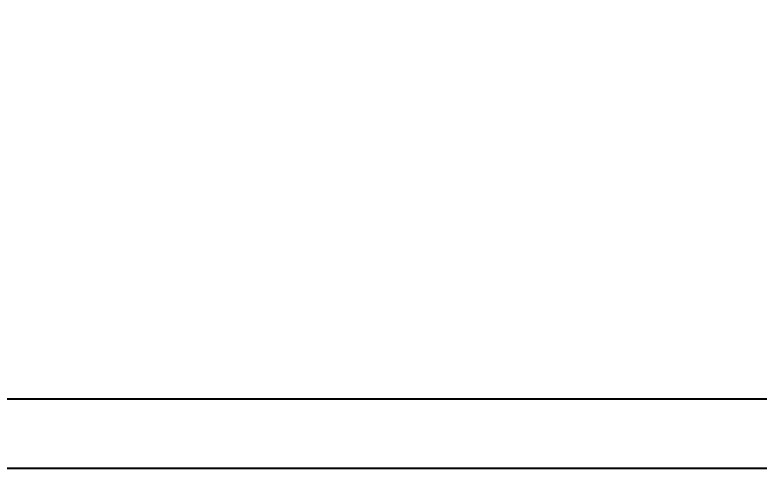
# Model space of a CAD drawing. Header units: millimetres. Extents: x -2596 to -724, y -1791 to -1070.
# Drawn here: x -2096.42 to -2089.83, y -1611.42 to -1607.33 of the extents above; entities that cross this region are included whole.
import ezdxf

# ---------------------------------------------------------------- set-up
doc = ezdxf.new("R2010")
doc.units = ezdxf.units.MM
doc.layers.add('L61', color=4, linetype='Continuous')
doc.layers.add('标注', color=3, linetype='Continuous', lineweight=15)
doc.styles.add('ROMANC', font='romanc.shx', dxfattribs={"bigfont": 'gbcbig.shx'})
doc.styles.add('宋', font='', dxfattribs={"height": 2})
doc.styles.get('宋').set_extended_font_data('SimSun')
doc.dimstyles.new('YanXiu', dxfattribs={"dimtxt": 2.5, "dimasz": 2.2, "dimexe": 0.66, "dimexo": 0.66, "dimgap": 0.66, "dimtad": 0, "dimdsep": 46, "dimtxsty": 'ROMANC', "dimcen": 0, "dimclrd": 256, "dimclre": 131, "dimclrt": 42, "dimazin": 2, "dimtfac": 1, "dimtofl": 0, "dimtmove": 0, "dimatfit": 3, "dimfxl": 1, "dimlwd": 5, "dimlwe": 5, "dimarcsym": 0})

# ---------------------------------------------------------------- blocks, each defined once
blk = doc.blocks.new('*D650')
at = {"layer": 'Defpoints', "color": 0}
for p in [(-2108.352, -1609.9871), (-2090.8036, -1683.6592), (-2090.8036, -1684.0071)]:
    blk.add_point(p, dxfattribs=at)
at = {"layer": '标注', "lineweight": 5}
for p, q in [((-2108.352, -1610.6471), (-2108.352, -1684.3192)), ((-2090.8036, -1683.3471), (-2090.8036, -1682.9992)), ((-2108.352, -1683.6592), (-2110.6369, -1683.6592)), ((-2092.3036, -1683.6592), (-2106.852, -1683.6592))]:
    blk.add_line(p, q, dxfattribs=at)
at = {"layer": '标注'}
for points in [[(-2106.852, -1683.4092), (-2106.852, -1683.9092), (-2108.352, -1683.6592)], [(-2092.3036, -1683.4092), (-2092.3036, -1683.9092), (-2090.8036, -1683.6592)]]:
    blk.add_solid(points, dxfattribs=at)
at = {"layer": '标注', "insert": (-2118.1964, -1683.6592), "char_height": 2, "attachment_point": 5, "style": '宋'}
blk.add_mtext('17.55±0.2', dxfattribs=at)
blk = doc.blocks.new('AFDAFDD')
at = {"color": 1}
blk.add_lwpolyline([(-1722.9862, -1574.8571), (-1691.7062, -1574.8571, -0.414214), (-1689.4062, -1577.1571), (-1689.4062, -1608.4371, -0.414214), (-1691.7062, -1610.7371), (-1722.9862, -1610.7371, -0.414214), (-1725.2862, -1608.4371), (-1725.2862, -1577.1571, -0.414214)], format="xyb", close=True, dxfattribs=at)

msp = doc.modelspace()

# ---------------------------------------------------------------- linework, layer by layer
at = {"layer": 'L61', "color": 4}
msp.add_lwpolyline([(-2107.8315, -1611.3521, -0.133287), (-2108.202, -1609.9871), (-2108.202, -1576.6071, -0.414214), (-2105.502, -1573.9071), (-2073.322, -1573.9071, -0.414214), (-2070.622, -1576.6071), (-2070.622, -1609.9871, -0.133287), (-2070.9924, -1611.3521)], format="xyb", close=True, dxfattribs=at)

# ---------------------------------------------------------------- block references
at = {"color": 1}
msp.add_blockref('AFDAFDD', (-382.0658, 0), dxfattribs=at)

# ---------------------------------------------------------------- dimensions: what is measured, and where the dimension line sits
at = {"layer": '标注'}
dim = msp.add_linear_dim(base=(-2090.8036, -1683.6592), p1=(-2108.352, -1609.9871), p2=(-2090.8036, -1684.0071), dimstyle='YanXiu', override={"dimasz": 1.5, "dimgap": 0.66, "dimtxsty": '宋', "dimclre": 256, "dimclrt": 256, "dimtol": 1, "dimlim": 0, "dimtp": 0.2, "dimtm": 0.2}, dxfattribs=at)
dim.commit()
dim.dimension.update_dxf_attribs({"geometry": '*D650', "text_midpoint": (-2118.1964, -1683.6592), "dimtype": 160})

doc.saveas('drawing.dxf')
